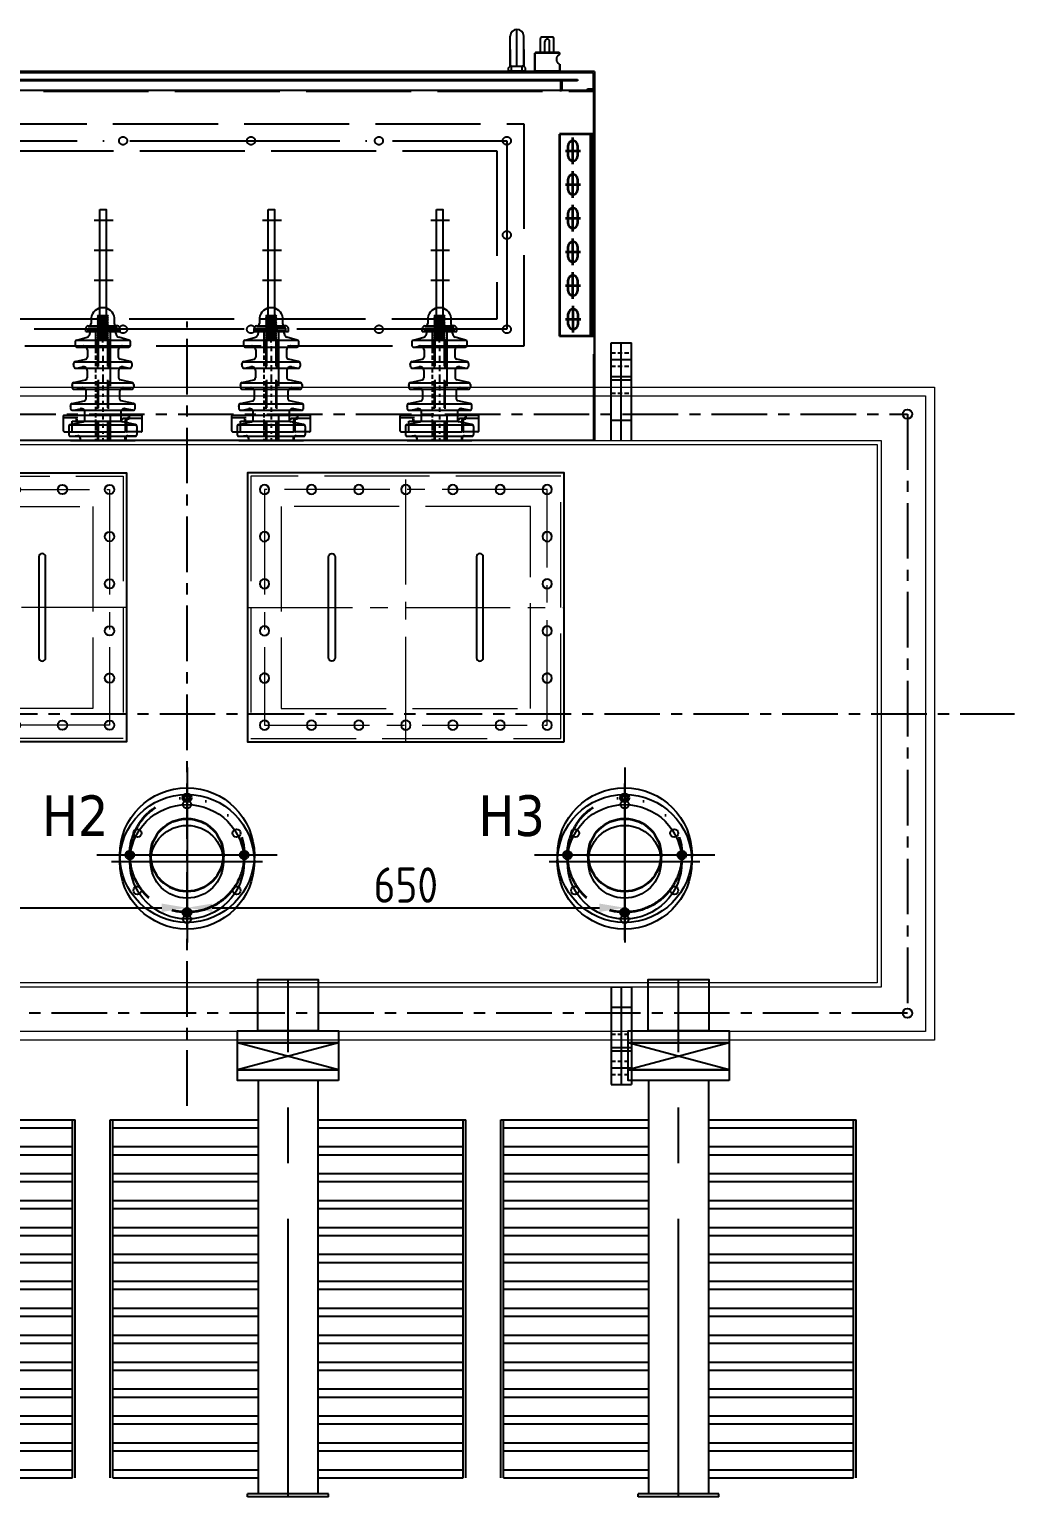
# Model space of a CAD drawing. Header units: millimetres. Extents: x 35720 to 50764, y -47170 to -36532.
# Drawn here: x 38459 to 39922, y -43415 to -41235 of the extents above; entities that cross this region are included whole.
import ezdxf

# ---------------------------------------------------------------- set-up
doc = ezdxf.new("R2010")
doc.units = ezdxf.units.MM
doc.header["$LTSCALE"] = 13
for name, pattern in [('ACAD_ISO02W100', [15, 12, -3]), ('ACAD_ISO04W100', [30, 24, -3, 0, -3]), ('ACAD_ISO15W100', [39, 12, -3, 12, -3, 0, -3, 0, -3, 0, -3]), ('CENTER', [50.8, 31.75, -6.35, 6.35, -6.35]), ('CENTER2', [1.125, 0.75, -0.125, 0.125, -0.125]), ('DASHED', [0.75, 0.5, -0.25]), ('EB_DASHDOT', [39, 30, -3, 3, -3]), ('HIDDEN', [9.525, 6.35, -3.175]), ('HIDDEN2', [4.7625, 3.175, -1.5875]), ('点画线', [18, 12, -2, 2, -2])]:
    doc.linetypes.add(name, pattern=pattern)
doc.layers.get('0').update_dxf_attribs({"color": 1, "linetype": 'CENTER'})
for name, color, linetype in [('01', 7, 'Continuous'), ('02___PRT_ALL_AXES', 7, 'Continuous'), ('03___PRT_ALL_CURVES', 7, 'Continuous'), ('1', 4, 'Continuous'), ('3中心线层', 1, 'CENTER'), ('cen', 1, 'CENTER'), ('DIM', 4, 'Continuous'), ('INTE_CENTER', 1, 'CENTER'), ('INTE_DASHED', 5, 'DASHED'), ('INTE_THICK', 7, 'Continuous'), ('粗实线', 4, 'Continuous')]:
    doc.layers.add(name, color=color, linetype=linetype)
for name, color, linetype, lineweight in [('CAXA1', 1, 'EB_DASHDOT', 25), ('DAS', 3, 'ACAD_ISO02W100', 18), ('INTE_DIM', 3, 'Continuous', 13), ('标注、文本', 3, 'Continuous', 25), ('粗实线层', 7, 'Continuous', 35), ('铁心', 3, 'Continuous', 0)]:
    doc.layers.add(name, color=color, linetype=linetype, lineweight=lineweight)
doc.layers.add('中心线层', color=1, linetype='点画线', lineweight=18, true_color=0xff0000)
doc.styles.get("Standard").update_dxf_attribs({"font": 'gbenor.shx', "bigfont": 'gbcbig.shx'})
doc.styles.add('Tahoma_txtstyle_30.40_0_0', font='tahoma.ttf')
doc.dimstyles.new('丁晓菲', dxfattribs={"dimscale": 15, "dimtxt": 3.5, "dimasz": 2.5, "dimexe": 1.5, "dimexo": 0, "dimgap": 0.5, "dimtad": 1, "dimtoh": 1, "dimtxsty": 'Standard', "dimcen": 2.5, "dimclrd": 3, "dimclre": 3, "dimclrt": 2, "dimadec": 0, "dimazin": 0, "dimtfac": 1, "dimtmove": 0, "dimatfit": 2, "dimfxl": 0, "dimarcsym": 0})

# ---------------------------------------------------------------- blocks, each defined once
blk = doc.blocks.new('30343043456320.')
at = {"color": 0}
for centre in [(55531.5, -34246.5), (57671.5, -34246.5), (55531.5, -35136.5), (57671.5, -35136.5)]:
    blk.add_circle(centre, 7, dxfattribs=at)
at = {"layer": '3中心线层', "ltscale": 0.2}
for p, q in [((56601.5, -34109.2), (56601.5, -35273.9)), ((57830.7, -34691.5), (55372.3, -34691.5))]:
    blk.add_line(p, q, dxfattribs=at)
blk.add_lwpolyline([(55531.5, -34246.5), (57671.5, -34246.5), (57671.5, -35136.5), (55531.5, -35136.5)], close=True, dxfattribs=at)
at = {"layer": 'INTE_DIM', "color": 7}
for points in [[(55491.5, -34206.5), (57711.5, -34206.5), (57711.5, -35176.5), (55491.5, -35176.5)], [(55570.5, -34285.5), (57632.5, -34285.5), (57632.5, -35097.5), (55570.5, -35097.5)], [(55576.5, -34291.5), (57626.5, -34291.5), (57626.5, -35091.5), (55576.5, -35091.5)]]:
    blk.add_lwpolyline(points, close=True, dxfattribs=at)
at = {"layer": 'INTE_DIM', "color": 3}
blk.add_lwpolyline([(55504.5, -34219.5), (57698.5, -34219.5), (57698.5, -35163.5), (55504.5, -35163.5)], close=True, dxfattribs=at)
blk = doc.blocks.new('201304341230.')
at = {"color": 3}
for p, q in [((53829.5, -34505.7), (53949.5, -34505.7)), ((53829.5, -34505.7), (53829.5, -34509.7)), ((53829.5, -34509.7), (53949.5, -34509.7)), ((53845, -34505.7), (53934, -34505.7)), ((53949.5, -34505.7), (53949.5, -34509.7)), ((53845, -34533.7), (53629.5, -34533.7)), ((54149.5, -34533.7), (53934, -34533.7)), ((53845, -34545.7), (53629.5, -34545.7)), ((54149.5, -34545.7), (53934, -34545.7)), ((53845, -34573.7), (53629.5, -34573.7)), ((53845, -34585.7), (53629.5, -34585.7)), ((54149.5, -34573.7), (53934, -34573.7)), ((54149.5, -34585.7), (53934, -34585.7)), ((53845, -34613.7), (53629.5, -34613.7)), ((53845, -34625.7), (53629.5, -34625.7)), ((54149.5, -34613.7), (53934, -34613.7)), ((54149.5, -34625.7), (53934, -34625.7)), ((53845, -34653.7), (53629.5, -34653.7)), ((54149.5, -34653.7), (53934, -34653.7)), ((53845, -34665.7), (53629.5, -34665.7)), ((54149.5, -34665.7), (53934, -34665.7)), ((53845, -34693.7), (53629.5, -34693.7)), ((54149.5, -34693.7), (53934, -34693.7)), ((53845, -34705.7), (53629.5, -34705.7)), ((54149.5, -34705.7), (53934, -34705.7)), ((53845, -34733.7), (53629.5, -34733.7)), ((54149.5, -34733.7), (53934, -34733.7)), ((53845, -34745.7), (53629.5, -34745.7)), ((54149.5, -34745.7), (53934, -34745.7)), ((53845, -34773.7), (53629.5, -34773.7)), ((54149.5, -34773.7), (53934, -34773.7)), ((53845, -34785.7), (53629.5, -34785.7)), ((54149.5, -34785.7), (53934, -34785.7)), ((53845, -34813.7), (53629.5, -34813.7)), ((53845, -34825.7), (53629.5, -34825.7)), ((54149.5, -34813.7), (53934, -34813.7)), ((54149.5, -34825.7), (53934, -34825.7)), ((53845, -34853.7), (53629.5, -34853.7)), ((53845, -34865.7), (53629.5, -34865.7)), ((54149.5, -34853.7), (53934, -34853.7)), ((54149.5, -34865.7), (53934, -34865.7)), ((53845, -34893.7), (53629.5, -34893.7)), ((54149.5, -34893.7), (53934, -34893.7)), ((53845, -34905.7), (53629.5, -34905.7)), ((54149.5, -34905.7), (53934, -34905.7)), ((53845, -34933.7), (53629.5, -34933.7)), ((54149.5, -34933.7), (53934, -34933.7)), ((53845, -34945.7), (53629.5, -34945.7)), ((54149.5, -34945.7), (53934, -34945.7)), ((53845, -34973.7), (53629.5, -34973.7)), ((54149.5, -34973.7), (53934, -34973.7)), ((53845, -34985.7), (53629.5, -34985.7)), ((54149.5, -34985.7), (53934, -34985.7)), ((53845, -35013.7), (53629.5, -35013.7)), ((54149.5, -35013.7), (53934, -35013.7)), ((53845, -35025.7), (53629.5, -35025.7)), ((54149.5, -35025.7), (53934, -35025.7)), ((53845, -35065.7), (53625.5, -35065.7)), ((53845, -35053.7), (53629.5, -35053.7)), ((54149.5, -35053.7), (53934, -35053.7)), ((54153.5, -35065.7), (53934, -35065.7)), ((53814.5, -35179.7), (53964.5, -35139.7)), ((53814.5, -35139.7), (53964.5, -35179.7)), ((53845, -35139.7), (53934, -35139.7))]:
    blk.add_line(p, q, dxfattribs=at)
at = {"color": 3, "linetype": 'ByBlock'}
for p, q in [((53845, -35123.7), (53845, -34509.7)), ((53934, -35123.7), (53934, -34509.7)), ((53625.5, -34533.6), (53625.5, -35065.7)), ((53629.5, -34533.6), (53629.5, -35065.7)), ((54149.5, -34533.6), (54149.5, -35065.7)), ((54153.5, -34533.6), (54153.5, -35065.7))]:
    blk.add_line(p, q, dxfattribs=at)
at = {"color": 3}
for points in [[(53814.5, -35123.7), (53964.5, -35123.7), (53964.5, -35139.7), (53814.5, -35139.7)], [(53814.5, -35139.7), (53964.5, -35139.7), (53964.5, -35179.7), (53814.5, -35179.7)]]:
    blk.add_lwpolyline(points, close=True, dxfattribs=at)
at = {"layer": '01', "color": 0, "ltscale": 38.869873}
blk.add_line((53934, -35065.7), (53934, -35053.7), dxfattribs=at)
at = {"layer": '1', "color": 3}
blk.add_lwpolyline([(53964.5, -35179.7), (53964.5, -35197.7), (53814.5, -35197.7), (53814.5, -35179.7)], close=True, dxfattribs=at)
blk.add_lwpolyline([(53934.5, -35197.7), (53934.5, -35273.7), (53844.5, -35273.7), (53844.5, -35197.7), (53934.5, -35197.7)], dxfattribs=at)
at = {"layer": 'cen', "color": 1}
blk.add_line((53889.5, -34505.7), (53889.5, -35273.7), dxfattribs=at)
blk = doc.blocks.new('A$Cf82786fd')
at = {"lineweight": 35}
for centre, radius in [((0, 85), 6), ((0, 85), 4), ((0, 0), 54), ((-85, 0), 6), ((-85, 0), 4), ((85, 0), 6), ((85, 0), 4), ((0, -85), 6), ((0, -85), 4)]:
    blk.add_circle(centre, radius, dxfattribs=at)
at = {"linetype": 'ACAD_ISO15W100', "lineweight": 35}
blk.add_circle((0, 0), 85, dxfattribs=at)
at = {"layer": 'CAXA1'}
for p, q in [((0, -129.9), (0, 129.9)), ((-134.1, 0), (134.1, 0))]:
    blk.add_line(p, q, dxfattribs=at)
at = {"layer": '粗实线', "ltscale": 38.869873}
blk.add_circle((0, 0), 100, dxfattribs=at)
blk = doc.blocks.new('0.12103520')
at = {"layer": '01', "color": 1, "ltscale": 38.869873}
for p, q in [((56403.8, -9482.3), (56403.8, -9249.2)), ((56291.9, -9365.8), (56515.7, -9365.8))]:
    blk.add_line(p, q, dxfattribs=at)
at = {"layer": '01', "color": 0, "ltscale": 38.869873}
for centre, radius in [((56403.8, -9365.8), 100), ((56403.8, -9280.8), 6), ((56330.2, -9323.3), 6), ((56403.8, -9365.8), 54), ((56477.4, -9323.3), 6), ((56330.2, -9408.3), 6), ((56477.4, -9408.3), 6), ((56403.8, -9450.8), 6)]:
    blk.add_circle(centre, radius, dxfattribs=at)
at = {"layer": '01', "color": 1, "ltscale": 38.869873}
blk.add_circle((56403.8, -9365.8), 85, dxfattribs=at)
blk = doc.blocks.new('033')
at = {"lineweight": -2}
h = blk.add_hatch(color=0, dxfattribs=at)
h.dxf.hatch_style = 1
h.paths.add_polyline_path([(58315.6, -35212.6), (58315.6, -35215.8), (58328.9, -35215.8), (58328.9, -35212.6)])
h.paths.add_polyline_path([(58345.9, -35212.6), (58345.9, -35215.8), (58359.2, -35215.8), (58359.2, -35212.6)])
at = {"color": 0, "lineweight": -2}
for p, q in [((58320, -35197.2), (58320, -35205.3)), ((58329.3, -35193.8), (58344.2, -35193.8)), ((58311.9, -35217.4), (58311.9, -35213)), ((58311.9, -35217.4), (58362.9, -35217.4)), ((58315.6, -35217.4), (58315.6, -35212.6)), ((58315.6, -35212.6), (58328.9, -35212.6)), ((58315.8, -35209.2), (58316.2, -35209.2)), ((58316.2, -35209.2), (58358.5, -35209.2)), ((58328.9, -35212.6), (58328.9, -35215.8)), ((58328.9, -35212.6), (58329.4, -35212.6)), ((58330.4, -35212.6), (58330.4, -35212.6)), ((58330.4, -35218), (58330.4, -35218)), ((58337.5, -35222.6), (58337.5, -35212.2)), ((58345.9, -35212.6), (58344.3, -35212.6)), ((58359.2, -35212.6), (58345.9, -35212.6)), ((58345.9, -35212.6), (58345.9, -35215.8)), ((58359.2, -35217.4), (58359.2, -35212.6)), ((58362.9, -35217.4), (58362.9, -35213)), ((58298.6, -35230.3), (58376.1, -35230.3)), ((58329.3, -35228.9), (58344.2, -35228.9)), ((58330.4, -35223.4), (58330.4, -35223.4)), ((58337.5, -35224.3), (58337.5, -35224)), ((58337.5, -35233.6), (58337.5, -35227.6)), ((58344.2, -35226.2), (58345.5, -35227.5))]:
    blk.add_line(p, q, dxfattribs=at)
at = {"color": 0, "linetype": 'HIDDEN2', "lineweight": -2}
for p, q in [((58329.3, -35228.9), (58329.3, -35379.1)), ((58330.7, -35227.5), (58330.7, -35379.1)), ((58344.2, -35227.5), (58344.2, -35379.1)), ((58345.5, -35228.9), (58345.5, -35379.1))]:
    blk.add_line(p, q, dxfattribs=at)
at = {"color": 0, "lineweight": -2}
blk.add_lwpolyline([(58332.8, -35036.1), (58342.3, -35036.1), (58342.3, -35200.6), (58332.8, -35200.6)], close=True, dxfattribs=at)
for points in [[(58324.5, -35052), (58352.5, -35052)], [(58324.5, -35096.5), (58352.5, -35096.5)], [(58324.5, -35141), (58352.5, -35141)], [(58330.7, -35195.1), (58329.3, -35193.8)], [(58329.3, -35196.5), (58345.5, -35195.1)], [(58329.3, -35196.5), (58330.7, -35195.1)], [(58330.7, -35197.8), (58329.3, -35196.5)], [(58329.3, -35199.2), (58345.5, -35197.8)], [(58329.3, -35199.2), (58330.7, -35197.8)], [(58344.2, -35193.8), (58330.7, -35195.1)], [(58344.2, -35196.5), (58330.7, -35197.8)], [(58345.5, -35195.1), (58344.2, -35193.8)], [(58344.2, -35196.5), (58345.5, -35195.1)], [(58345.5, -35197.8), (58344.2, -35196.5)], [(58344.2, -35199.2), (58345.5, -35197.8)], [(58311.9, -35217.4), (58362.9, -35217.4)], [(58313.9, -35226), (58315, -35225.5), (58316.1, -35224.8), (58316.8, -35223.9), (58317.5, -35222.9), (58317.9, -35221.8), (58318, -35220.6)], [(58359.2, -35215.8), (58315.6, -35215.8)], [(58319.5, -35215.8), (58318.9, -35215.8), (58318.4, -35216.2), (58318.1, -35216.7), (58318, -35217.3)], [(58318, -35217.3), (58318, -35220.6)], [(58319.5, -35215.8), (58337.4, -35215.8)], [(58326.7, -35215.8), (58326.7, -35249.8)], [(58330.7, -35200.5), (58329.3, -35199.2)], [(58329.3, -35201.9), (58330.7, -35200.5)], [(58329.3, -35201.9), (58345.5, -35200.5)], [(58330.7, -35203.2), (58329.3, -35201.9)], [(58329.3, -35204.6), (58330.7, -35203.2)], [(58329.3, -35204.6), (58345.5, -35203.2)], [(58330.7, -35205.9), (58329.3, -35204.6)], [(58329.3, -35207.3), (58330.7, -35205.9)], [(58329.3, -35207.3), (58345.5, -35205.9)], [(58330.7, -35208.6), (58329.3, -35207.3)], [(58329.3, -35210), (58345.5, -35208.6)], [(58329.3, -35210), (58330.7, -35208.6)], [(58330.7, -35211.3), (58329.3, -35210)], [(58329.3, -35212.7), (58345.5, -35211.3)], [(58329.3, -35212.7), (58330.7, -35211.3)], [(58330.7, -35214), (58329.3, -35212.7)], [(58329.3, -35215.4), (58345.5, -35214)], [(58329.3, -35215.4), (58330.7, -35214)], [(58330.7, -35216.7), (58329.3, -35215.4)], [(58329.3, -35218.1), (58345.5, -35216.7)], [(58329.3, -35218.1), (58330.7, -35216.7)], [(58329.3, -35218.1), (58345.5, -35216.7)], [(58329.3, -35218.1), (58330.7, -35216.7)], [(58330.7, -35219.4), (58329.3, -35218.1)], [(58329.3, -35220.8), (58345.5, -35219.4)], [(58329.3, -35220.8), (58330.7, -35219.4)], [(58336.8, -35215.8), (58330.6, -35215.8)], [(58344.2, -35199.2), (58330.7, -35200.5)], [(58344.2, -35201.9), (58330.7, -35203.2)], [(58344.2, -35204.6), (58330.7, -35205.9)], [(58344.2, -35207.3), (58330.7, -35208.6)], [(58344.2, -35210), (58330.7, -35211.3)], [(58344.2, -35212.7), (58330.7, -35214)], [(58344.2, -35215.4), (58330.7, -35216.7)], [(58344.2, -35218.1), (58330.7, -35219.4)], [(58355.3, -35215.8), (58337.4, -35215.8)], [(58345.5, -35200.5), (58344.2, -35199.2)], [(58344.2, -35201.9), (58345.5, -35200.5)], [(58345.5, -35203.2), (58344.2, -35201.9)], [(58344.2, -35204.6), (58345.5, -35203.2)], [(58345.5, -35205.9), (58344.2, -35204.6)], [(58344.2, -35207.3), (58345.5, -35205.9)], [(58345.5, -35208.6), (58344.2, -35207.3)], [(58344.2, -35210), (58345.5, -35208.6)], [(58345.5, -35211.3), (58344.2, -35210)], [(58344.2, -35212.7), (58345.5, -35211.3)], [(58345.5, -35214), (58344.2, -35212.7)], [(58344.2, -35215.4), (58345.5, -35214)], [(58345.5, -35216.7), (58344.2, -35215.4)], [(58345.5, -35216.7), (58344.2, -35215.4)], [(58344.2, -35218.1), (58345.5, -35216.7)], [(58344.2, -35218.1), (58345.5, -35216.7)], [(58345.5, -35219.4), (58344.2, -35218.1)], [(58344.2, -35220.8), (58345.5, -35219.4)], [(58354.7, -35215.8), (58353.1, -35215.8)], [(58356.8, -35220.6), (58356.8, -35217.3), (58356.7, -35216.7), (58356.4, -35216.2), (58355.9, -35215.8), (58355.3, -35215.8)], [(58356.8, -35220.6), (58357, -35221.8), (58357.4, -35222.9), (58358, -35223.9), (58358.8, -35224.8), (58359.8, -35225.5), (58360.9, -35226)], [(58298.6, -35230.3), (58297.8, -35230.8), (58297, -35231.4), (58296.5, -35232.4), (58296.3, -35233.4)], [(58296.3, -35233.4), (58296.3, -35237.5)], [(58296.3, -35237.5), (58296.5, -35238.5), (58297, -35239.4), (58297.7, -35240.1), (58298.6, -35240.5), (58299.6, -35240.6)], [(58298.6, -35230.3), (58313.9, -35226)], [(58299.6, -35240.6), (58375.6, -35240.6)], [(58299.6, -35240.6), (58300.2, -35240.6)], [(58300.2, -35240.6), (58307.7, -35239)], [(58312.9, -35240.6), (58312, -35239.9), (58311.1, -35239.4), (58310, -35239), (58308.8, -35238.9), (58307.7, -35239)], [(58314.4, -35244.5), (58314.2, -35243.1), (58313.8, -35241.8), (58312.9, -35240.6)], [(58330.7, -35222.1), (58329.3, -35220.8)], [(58329.3, -35223.5), (58345.5, -35222.1)], [(58329.3, -35223.5), (58330.7, -35222.1)], [(58329.3, -35223.5), (58345.5, -35222.1)], [(58329.3, -35223.5), (58330.7, -35222.1)], [(58330.7, -35224.8), (58329.3, -35223.5)], [(58329.3, -35226.2), (58345.5, -35224.8)], [(58329.3, -35226.2), (58330.7, -35224.8)], [(58330.7, -35227.5), (58329.3, -35226.2)], [(58329.3, -35228.9), (58345.5, -35227.5)], [(58329.3, -35228.9), (58330.7, -35227.5)], [(58344.2, -35220.8), (58330.7, -35222.1)], [(58344.2, -35223.5), (58330.7, -35224.8)], [(58344.2, -35226.2), (58330.7, -35227.5)], [(58337.4, -35236.1), (58337.5, -35236.1)], [(58337.4, -35239.3), (58337.4, -35246.8)], [(58345.5, -35222.1), (58344.2, -35220.8)], [(58344.2, -35223.5), (58345.5, -35222.1)], [(58344.2, -35223.5), (58345.5, -35222.1)], [(58345.5, -35224.8), (58344.2, -35223.5)], [(58344.2, -35226.2), (58345.5, -35224.8)], [(58344.2, -35228.9), (58345.5, -35227.5)], [(58367.2, -35239), (58365.9, -35238.9), (58364.7, -35239), (58363.6, -35239.4), (58362.4, -35240.2), (58361.6, -35241), (58360.9, -35242.1), (58360.5, -35243.2), (58360.4, -35244.5)], [(58376.1, -35230.3), (58360.9, -35226)], [(58367.2, -35239), (58374.6, -35240.6), (58375.6, -35240.6), (58376.5, -35240.4), (58377.2, -35239.9), (58377.9, -35239.3), (58378.3, -35238.4), (58378.4, -35237.5), (58378.4, -35233.4), (58378.3, -35232.4), (58377.8, -35231.4), (58377.1, -35230.8), (58376.1, -35230.3)], [(58296.6, -35261.8), (58295.6, -35262.2), (58294.8, -35262.9), (58294.3, -35263.7), (58294, -35264.9)], [(58295.4, -35262.2), (58379.3, -35262.2)], [(58296.6, -35261.8), (58311.9, -35258.4)], [(58311.9, -35258.4), (58312.9, -35258), (58313.7, -35257.3), (58314.2, -35256.5), (58314.4, -35255.4)], [(58314.4, -35244.5), (58314.4, -35255.4)], [(58326.7, -35253), (58326.7, -35259.3)], [(58326.7, -35262.5), (58326.7, -35268.9)], [(58337.4, -35253.4), (58337.4, -35261.5)], [(58360.4, -35244.5), (58360.4, -35255.4)], [(58360.4, -35255.4), (58360.6, -35256.5), (58361.1, -35257.3), (58361.9, -35258), (58362.9, -35258.4)], [(58378.2, -35261.8), (58362.9, -35258.4)], [(58380.7, -35264.9), (58380.6, -35263.7), (58380, -35262.9), (58379.2, -35262.2), (58378.2, -35261.8)], [(58294, -35264.9), (58294, -35268.7)], [(58294, -35266.2), (58294, -35265.6)], [(58294, -35268.7), (58294.2, -35269.8), (58294.7, -35270.6), (58295.4, -35271.3), (58296.3, -35271.7), (58297.3, -35271.9)], [(58297.3, -35271.9), (58297.9, -35271.8)], [(58297.3, -35271.9), (58377.8, -35271.9)], [(58297.9, -35271.8), (58301, -35271.2)], [(58301, -35271.2), (58307.3, -35269.8)], [(58312.9, -35271.9), (58312, -35271), (58310.9, -35270.3), (58309.8, -35269.9), (58308.5, -35269.8), (58307.3, -35269.8)], [(58314, -35275.3), (58313.9, -35274.1), (58313.5, -35272.9), (58312.9, -35271.9)], [(58314, -35275.3), (58314, -35286.2)], [(58326.7, -35272.1), (58326.7, -35278.4)], [(58326.7, -35281.6), (58326.7, -35287.9)], [(58337.4, -35267.2), (58337.4, -35276.2)], [(58337.4, -35281.3), (58337.4, -35293)], [(58367.5, -35269.8), (58366.3, -35269.8), (58365.1, -35269.9), (58363.9, -35270.3), (58362.8, -35271), (58362, -35271.9), (58361.3, -35272.9), (58360.9, -35274.1), (58360.8, -35275.3)], [(58360.8, -35275.3), (58360.8, -35286.2)], [(58367.5, -35269.8), (58376.9, -35271.8), (58377.8, -35271.9), (58378.8, -35271.7), (58379.5, -35271.2), (58380.2, -35270.6), (58380.6, -35269.7), (58380.7, -35268.7)], [(58380.7, -35264.9), (58380.7, -35268.7)], [(58380.7, -35267.4), (58380.7, -35268)], [(58294.2, -35293), (58293.2, -35293.4), (58292.4, -35294.1), (58291.8, -35295), (58291.7, -35296.1)], [(58291.7, -35296.1), (58291.7, -35300)], [(58291.7, -35297.4), (58291.7, -35296.8)], [(58291.7, -35300), (58291.8, -35301), (58292.3, -35301.9), (58293, -35302.5), (58293.9, -35303), (58294.8, -35303.2)], [(58293, -35293.5), (58381.8, -35293.5)], [(58294.2, -35293), (58311.5, -35289.3)], [(58294.8, -35303.2), (58295.5, -35303.1)], [(58294.8, -35303.2), (58380.3, -35303.2)], [(58295.5, -35303.1), (58299.1, -35302.4)], [(58299.1, -35302.4), (58305.8, -35301)], [(58311.5, -35303.2), (58310.6, -35302.2), (58309.6, -35301.4), (58308.4, -35301), (58307, -35300.8), (58305.8, -35301)], [(58311.5, -35289.3), (58312.5, -35288.9), (58313.4, -35288.2), (58313.8, -35287.3), (58314, -35286.2)], [(58312.5, -35317.3), (58312.5, -35306.4), (58312.4, -35305.2), (58312, -35304.2), (58311.5, -35303.2)], [(58326.7, -35291.1), (58326.7, -35297.5)], [(58326.7, -35300.6), (58326.7, -35307)], [(58337.4, -35297.8), (58337.4, -35305.1)], [(58360.8, -35286.2), (58360.9, -35287.3), (58361.5, -35288.2), (58362.3, -35288.9), (58363.3, -35289.3)], [(58369.1, -35301), (58367.8, -35300.8), (58366.6, -35301), (58365.5, -35301.4), (58364.4, -35302.1), (58363.6, -35302.9), (58362.8, -35304), (58362.4, -35305.2), (58362.3, -35306.4)], [(58362.3, -35306.4), (58362.3, -35317.3)], [(58380.7, -35293), (58363.3, -35289.3)], [(58379.3, -35303.1), (58369.1, -35301)], [(58379.3, -35303.1), (58380.3, -35303.2), (58381.1, -35302.9), (58382, -35302.5), (58382.6, -35301.7), (58383, -35301), (58383.2, -35300)], [(58383.2, -35296.1), (58382.9, -35295), (58382.5, -35294.1), (58381.6, -35293.4), (58380.7, -35293)], [(58383.2, -35296.1), (58383.2, -35300)], [(58383.2, -35297.4), (58383.2, -35296.8)], [(58291.7, -35324.2), (58290.8, -35324.6), (58289.9, -35325.3), (58289.4, -35326.3), (58289.2, -35327.3)], [(58289.2, -35327.3), (58289.2, -35331.3), (58289.4, -35332.2), (58289.8, -35333.1), (58290.6, -35333.8), (58291.4, -35334.3), (58292.5, -35334.4)], [(58289.2, -35328.7), (58289.2, -35328)], [(58290.6, -35324.8), (58384.2, -35324.8)], [(58291.7, -35324.2), (58310, -35320.4)], [(58310, -35320.4), (58311, -35320), (58311.8, -35319.2), (58312.3, -35318.3), (58312.5, -35317.3)], [(58326.7, -35310.1), (58326.7, -35316.6)], [(58326.7, -35319.7), (58326.7, -35326.1)], [(58326.7, -35329.2), (58326.7, -35335.6)], [(58337.4, -35310.1), (58337.4, -35314.2)], [(58337.4, -35317.3), (58337.5, -35317.3)], [(58337.4, -35320.5), (58337.4, -35324.5)], [(58362.3, -35317.3), (58362.5, -35318.3), (58363, -35319.2), (58363.9, -35320), (58364.8, -35320.4)], [(58383, -35324.2), (58364.8, -35320.4)], [(58381.8, -35334.4), (58382.6, -35334.4), (58383.6, -35334.2), (58384.4, -35333.7), (58385, -35333), (58385.4, -35332.2), (58385.6, -35331.3), (58385.6, -35327.3)], [(58385.6, -35327.3), (58385.4, -35326.3), (58384.8, -35325.3), (58384.1, -35324.6), (58383, -35324.2)], [(58385.6, -35328.7), (58385.6, -35328)], [(58279.7, -35341.9), (58279.6, -35341.9), (58279.4, -35342), (58279.3, -35342), (58279.1, -35342.1), (58279, -35342.3), (58278.9, -35342.4), (58278.9, -35342.6), (58278.9, -35342.8)], [(58278.9, -35364.7), (58278.9, -35342.8)], [(58279.7, -35345.8), (58279.6, -35345.8), (58279.4, -35345.9), (58279.3, -35346), (58279.1, -35346.1), (58279, -35346.2), (58278.9, -35346.4), (58278.9, -35346.5), (58278.9, -35346.7)], [(58279.7, -35341.9), (58395.1, -35341.9)], [(58298.2, -35345.8), (58279.7, -35345.8)], [(58289.4, -35355.5), (58308.4, -35351.5)], [(58291.9, -35350.6), (58365.2, -35350.6)], [(58291.9, -35365.5), (58291.9, -35350.6)], [(58292.5, -35334.4), (58382.6, -35334.4)], [(58292.5, -35334.4), (58293.1, -35334.4)], [(58293.1, -35334.4), (58297.1, -35333.5)], [(58297.1, -35333.5), (58304.1, -35332.1)], [(58298.2, -35343.2), (58298.2, -35341.9)], [(58298.2, -35345.8), (58298.2, -35344.1)], [(58298.2, -35348.5), (58298.2, -35346.7)], [(58298.2, -35350.6), (58298.2, -35349.3)], [(58299.5, -35343.2), (58299.5, -35341.9)], [(58299.5, -35345.8), (58299.5, -35344.1)], [(58299.5, -35348.5), (58299.5, -35346.7)], [(58299.5, -35350.6), (58299.5, -35349.3)], [(58310, -35334.4), (58309.1, -35333.4), (58308, -35332.6), (58306.8, -35332.1), (58305.4, -35331.9), (58304.1, -35332.1)], [(58308.4, -35351.5), (58309.3, -35351.1), (58310.1, -35350.4), (58310.7, -35349.4), (58310.8, -35348.4)], [(58310.8, -35348.4), (58310.8, -35337.5), (58310.7, -35336.4), (58310.4, -35335.4), (58310, -35334.4)], [(58326.7, -35338.8), (58326.7, -35345.1)], [(58326.7, -35348.3), (58326.7, -35354.6)], [(58337.4, -35330.5), (58337.4, -35336.7)], [(58337.4, -35341.9), (58337.4, -35348)], [(58337.4, -35351.2), (58337.5, -35351.2)], [(58370.8, -35332.1), (58369.5, -35331.9), (58368.2, -35332.1), (58367.1, -35332.5), (58366, -35333.2), (58365.1, -35334), (58364.5, -35335.1), (58364.1, -35336.3), (58363.9, -35337.5)], [(58363.9, -35337.5), (58363.9, -35348.4)], [(58363.9, -35348.4), (58364.2, -35349.4), (58364.7, -35350.4), (58365.5, -35351.1), (58366.5, -35351.5)], [(58365.2, -35350.6), (58365.4, -35350.6), (58365.6, -35350.6), (58365.7, -35350.5), (58365.9, -35350.4), (58366, -35350.3), (58366.1, -35350.1), (58366.1, -35349.9), (58366.1, -35349.8)], [(58367.9, -35346.7), (58367.5, -35346.7), (58367.2, -35346.8), (58366.9, -35347), (58366.6, -35347.2), (58366.4, -35347.5), (58366.3, -35347.8), (58366.2, -35348.1), (58366.1, -35348.5)], [(58385.5, -35355.5), (58366.5, -35351.5)], [(58395.1, -35346.7), (58367.9, -35346.7)], [(58381.8, -35334.4), (58370.8, -35332.1)], [(58372.7, -35346.7), (58372.3, -35346.7), (58372, -35346.8), (58371.7, -35347), (58371.5, -35347.2), (58371.2, -35347.5), (58371.1, -35347.8), (58371, -35348.1), (58370.9, -35348.5)], [(58370.9, -35365.5), (58370.9, -35348.5)], [(58374.1, -35346.7), (58373.8, -35346.7), (58373.5, -35346.8), (58373.2, -35347), (58372.9, -35347.2), (58372.7, -35347.5), (58372.5, -35347.8), (58372.4, -35348.1), (58372.4, -35348.5)], [(58372.4, -35348.5), (58372.4, -35365.5)], [(58375.3, -35343.2), (58375.3, -35341.9)], [(58375.3, -35345.8), (58375.3, -35344.1)], [(58375.3, -35348.5), (58375.3, -35346.7)], [(58377.1, -35343.9), (58377.1, -35341.9)], [(58377.1, -35346.7), (58377.1, -35344.7)], [(58396, -35342.8), (58396, -35342.6), (58395.9, -35342.4), (58395.8, -35342.3), (58395.7, -35342.1), (58395.6, -35342), (58395.4, -35342), (58395.3, -35341.9), (58395.1, -35341.9)], [(58395.1, -35346.7), (58395.3, -35346.7), (58395.4, -35346.6), (58395.6, -35346.6), (58395.7, -35346.4), (58395.8, -35346.3), (58395.9, -35346.2), (58396, -35346), (58396, -35345.8)], [(58396, -35347.6), (58396, -35347.4), (58395.9, -35347.2), (58395.8, -35347.1), (58395.7, -35347), (58395.6, -35346.9), (58395.4, -35346.8), (58395.3, -35346.7), (58395.1, -35346.7)], [(58396, -35345.8), (58396, -35342.8)], [(58396, -35364.7), (58396, -35347.6)], [(58278.9, -35364.7), (58278.9, -35365), (58279, -35365.4), (58279.2, -35365.6), (58279.4, -35365.9), (58279.6, -35366.1), (58279.9, -35366.3), (58280.3, -35366.4), (58280.6, -35366.4)], [(58280.6, -35366.4), (58370.1, -35366.4)], [(58289.4, -35355.5), (58288.3, -35355.9), (58287.5, -35356.6), (58287, -35357.6), (58286.8, -35358.6)], [(58286.8, -35358.6), (58286.8, -35370.5)], [(58286.8, -35365.2), (58286.8, -35365.8)], [(58286.8, -35370.5), (58287, -35371.3), (58287.4, -35372), (58287.9, -35372.7), (58288.7, -35373), (58289.6, -35373.1)], [(58288.2, -35356.1), (58386, -35356.1)], [(58289.4, -35373.1), (58385.2, -35373.1)], [(58289.6, -35373.1), (58293.3, -35372.8)], [(58296.5, -35372.5), (58300.2, -35372.2)], [(58303.5, -35375.3), (58303.3, -35374.3), (58302.8, -35373.4), (58302.1, -35372.8), (58301.2, -35372.4), (58300.2, -35372.2)], [(58303.5, -35375.3), (58303.4, -35374.5), (58303.1, -35373.7), (58302.5, -35373.1)], [(58326.7, -35357.8), (58326.7, -35364.2)], [(58326.7, -35367.4), (58326.7, -35373.7)], [(58337.4, -35354.4), (58337.4, -35360.5)], [(58337.4, -35366), (58337.4, -35369.5)], [(58337.4, -35372.8), (58337.5, -35372.8)], [(58370.1, -35366.4), (58370.2, -35366.4), (58370.4, -35366.4), (58370.6, -35366.3), (58370.7, -35366.2), (58370.8, -35366), (58370.9, -35365.9), (58370.9, -35365.7), (58370.9, -35365.5)], [(58374.6, -35372.2), (58373.6, -35372.4), (58372.7, -35372.8), (58371.9, -35373.4), (58371.5, -35374.3), (58371.3, -35375.3), (58371.3, -35379.1)], [(58372.4, -35365.5), (58372.4, -35365.7), (58372.5, -35365.9), (58372.5, -35366), (58372.6, -35366.2), (58372.8, -35366.3), (58372.9, -35366.4), (58373.1, -35366.4), (58373.3, -35366.4)], [(58394.2, -35366.4), (58373.3, -35366.4)], [(58385.2, -35373.1), (58374.6, -35372.2)], [(58385.2, -35373.1), (58386, -35373), (58386.8, -35372.7), (58387.5, -35372), (58387.9, -35371.3), (58388, -35370.5)], [(58388, -35358.6), (58387.8, -35357.6), (58387.3, -35356.6), (58386.4, -35355.9), (58385.5, -35355.5)], [(58388, -35358.6), (58388, -35370.5)], [(58388, -35364), (58388, -35363.3)], [(58394.2, -35366.4), (58394.6, -35366.4), (58394.9, -35366.3), (58395.2, -35366.1), (58395.5, -35365.9), (58395.7, -35365.6), (58395.8, -35365.4), (58395.9, -35365), (58396, -35364.7)], [(58289.4, -35379.1), (58385.2, -35379.1)], [(58303.5, -35375.1), (58303.5, -35376.4), (58303.5, -35375.3)], [(58303.5, -35376.4), (58303.6, -35377.8), (58304.1, -35379.2)], [(58326.7, -35376.9), (58326.7, -35379.1)], [(58337.4, -35375.9), (58337.4, -35379.1)]]:
    blk.add_lwpolyline(points, dxfattribs=at)
blk.add_lwpolyline([(58359.1, -35209.2), (58358.5, -35209.2, -0.414214), (58354.7, -35205.3), (58354.7, -35197.2)], format="xyb", dxfattribs=at)
at = {"color": 0, "linetype": 'HIDDEN', "lineweight": -2}
blk.add_lwpolyline([(58348.1, -35215.8), (58348.1, -35379.1)], dxfattribs=at)
at = {"color": 2, "lineweight": -2}
blk.add_lwpolyline([(58370.6, -35379.1), (58370.6, -35374.6), (58370.6, -35373)], dxfattribs=at)
at = {"color": 0, "lineweight": -2}
for centre, radius, start, end in [((58337.4, -35199.5), 17.5, 7.3322, 172.664), ((58315.8, -35213), 3.83, 90, 180), ((58316.2, -35205.3), 3.83, 270, 0), ((58359.1, -35213), 3.83, 0, 90)]:
    blk.add_arc(centre, radius, start, end, dxfattribs=at)
blk = doc.blocks.new('EY6TU67YU566T453')
at = {"color": 7, "linetype": 'Continuous'}
for p, q in [((-20480.9, -114117.8), (-20480.9, -114106.8)), ((-20480.2, -114117.8), (-20480.9, -114117.8)), ((-20443.9, -114133.8), (-20443.9, -114106.8)), ((-20429.9, -114106.8), (-20425.2, -114106.8)), ((-20429.9, -114106.8), (-20429.9, -114112.3)), ((-20429.9, -114106.8), (-20429.9, -114112.3)), ((-20429.9, -114112.3), (-20427.4, -114114.8)), ((-20429.9, -114112.3), (-20427.4, -114114.8)), ((-20425.2, -114106.8), (-20428, -114106.8)), ((-20425, -114114.8), (-20427.4, -114114.8)), ((-20427.4, -114139.3), (-20427.4, -114114.8)), ((-20427.4, -114114.8), (-20425.2, -114114.8)), ((-20427.4, -114114.8), (-20427.4, -114159.3)), ((-20407.4, -114114.8), (-20427.4, -114114.8)), ((-20425.2, -114106.8), (-20425.2, -114114.8)), ((-20407.4, -114114.8), (-20409.8, -114114.8)), ((-20407.4, -114114.8), (-20409.8, -114114.8)), ((-20406.7, -114106.8), (-20409.5, -114106.8)), ((-20409.5, -114106.8), (-20404.9, -114106.8)), ((-20409.5, -114106.8), (-20409.5, -114114.8)), ((-20409.5, -114114.8), (-20407.4, -114114.8)), ((-20404.9, -114112.3), (-20407.4, -114114.8)), ((-20404.9, -114112.3), (-20407.4, -114114.8)), ((-20407.4, -114139.3), (-20407.4, -114114.8)), ((-20407.4, -114114.8), (-20407.4, -114159.3)), ((-20404.9, -114106.8), (-20404.9, -114112.3)), ((-20404.9, -114106.8), (-20404.9, -114112.3)), ((-20480.2, -114131.8), (-20480.9, -114131.8)), ((-20479.9, -114134.8), (-20480.9, -114133.8)), ((-20480.9, -114133.8), (-20443.9, -114133.8)), ((-20472.4, -114134.8), (-20472.4, -114155.8)), ((-20465.9, -114134.8), (-20465.9, -114151.3)), ((-20458.9, -114134.8), (-20458.9, -114151.3)), ((-20452.4, -114134.8), (-20452.4, -114155.8)), ((-20444.9, -114134.8), (-20443.9, -114133.8)), ((-20470.4, -114157.8), (-20454.4, -114157.8))]:
    blk.add_line(p, q, dxfattribs=at)
at = {"color": 0}
blk.add_line((-20479.9, -114134.8), (-20444.9, -114134.8), dxfattribs=at)
at = {"color": 7, "linetype": 'Continuous'}
for centre, radius, start, end in [((-20470.4, -114155.8), 2, 180, 270), ((-20462.4, -114151.3), 3.5, 180, 0), ((-20454.4, -114155.8), 2, 270, 0), ((-20417.4, -114159.3), 10, 180, 0)]:
    blk.add_arc(centre, radius, start, end, dxfattribs=at)
at = {"color": 7, "linetype": 'Continuous', "start_tangent": (1, 0), "end_tangent": (-1, 0)}
blk.add_spline([(-20480.2, -114117.8), (-20479.8, -114117.9), (-20479.3, -114118.2), (-20478.8, -114118.8), (-20478.3, -114119.4), (-20477.8, -114120.2), (-20477.4, -114120.9), (-20477, -114121.8), (-20476.7, -114122.8), (-20476.5, -114123.8), (-20476.5, -114124.8), (-20476.5, -114125.9), (-20476.7, -114126.9), (-20477, -114127.8), (-20477.4, -114128.7), (-20477.8, -114129.4), (-20478.3, -114130.2), (-20478.8, -114130.8), (-20479.3, -114131.4), (-20479.8, -114131.7), (-20480.2, -114131.8)], degree=3, dxfattribs=at)
at = {"layer": '02___PRT_ALL_AXES', "color": 7, "linetype": 'Continuous'}
for p, q in [((-20480.9, -114106.8), (-20480.9, -114117.8)), ((-20443.9, -114106.8), (-20443.9, -114133.8)), ((-20480.9, -114131.8), (-20480.9, -114133.8))]:
    blk.add_line(p, q, dxfattribs=at)
at = {"layer": '03___PRT_ALL_CURVES', "color": 4, "linetype": 'Continuous'}
blk.add_line((-20417.4, -114114.8), (-20417.4, -114169.3), dxfattribs=at)
at = {"layer": '粗实线层'}
for p, q in [((-20480.9, -114106.8), (-20443.9, -114106.8)), ((-20429.9, -114106.8), (-20404.9, -114106.8))]:
    blk.add_line(p, q, dxfattribs=at)
blk = doc.blocks.new('023031230.')
for p, q in [((55869.8, -36412.4), (55869.8, -36412.4)), ((57079.8, -36412.4), (55949.8, -36412.4))]:
    blk.add_line(p, q)
at = {"color": 3, "linetype": 'ACAD_ISO02W100'}
for points in [[(55974.8, -36032.4), (56974.8, -36032.4), (56974.8, -36362.4), (55974.8, -36362.4)], [(56014.8, -36072.4), (56934.8, -36072.4), (56934.8, -36322.4), (56014.8, -36322.4)]]:
    blk.add_lwpolyline(points, close=True, dxfattribs=at)
at = {"color": 1, "linetype": 'ACAD_ISO04W100'}
blk.add_lwpolyline([(55999.8, -36057.4), (56949.8, -36057.4), (56949.8, -36337.4), (55999.8, -36337.4)], close=True, dxfattribs=at)
at = {"color": 3, "linetype": 'ACAD_ISO02W100'}
for centre in [(55999.8, -36057.4), (56189.8, -36057.4), (56379.8, -36057.4), (56569.8, -36057.4), (56759.8, -36057.4), (56949.8, -36057.4), (55999.8, -36197.4), (56949.8, -36197.4), (55999.8, -36337.4), (56189.8, -36337.4), (56379.8, -36337.4), (56569.8, -36337.4), (56759.8, -36337.4), (56949.8, -36337.4)]:
    blk.add_circle(centre, 6, dxfattribs=at)
blk.add_circle((57084.8, -36412.4), 5)
at = {"layer": '01', "ltscale": 45.628538}
for p, q in [((55869.8, -35892.4), (55869.8, -36412.4)), ((55869.8, -35892.4), (57079.8, -35892.4)), ((57079.8, -36412.4), (57079.8, -35892.4))]:
    blk.add_line(p, q, dxfattribs=at)
at = {"layer": '01'}
for p, q in [((57079.8, -36412.4), (55869.8, -36412.4)), ((55869.8, -36440.4), (55869.8, -36412.4)), ((55869.8, -36440.4), (55869.8, -36412.4)), ((55869.8, -36412.4), (55879.8, -36412.4)), ((55869.8, -36412.4), (55869.8, -36412.4)), ((55879.8, -36414.4), (55871.8, -36414.4)), ((55871.8, -36438.4), (55871.8, -36414.4)), ((55871.8, -36438.4), (55871.8, -36414.4)), ((55879.8, -36412.4), (55879.8, -36414.4)), ((55917.8, -36412.4), (55917.8, -36426.4)), ((55919.8, -36410.4), (55919.8, -36426.4)), ((57039.8, -36412.4), (57039.8, -36426.4)), ((57041.8, -36412.4), (57041.8, -36426.4)), ((57079.8, -36412.4), (57069.8, -36412.4)), ((57069.8, -36412.4), (57069.8, -36414.4)), ((57069.8, -36414.4), (57077.8, -36414.4)), ((57077.8, -36438.4), (57077.8, -36414.4)), ((57077.8, -36438.4), (57077.8, -36414.4)), ((57079.8, -36440.4), (57079.8, -36412.4)), ((57079.8, -36440.4), (57079.8, -36412.4)), ((55869.8, -36440.4), (57079.8, -36440.4)), ((55871.8, -36438.4), (57077.8, -36438.4)), ((55894.8, -36428.4), (55894.8, -36426.4)), ((55894.8, -36426.4), (55917.8, -36426.4)), ((55894.8, -36426.4), (57054.8, -36426.4)), ((57054.8, -36428.4), (55894.8, -36428.4)), ((57054.8, -36428.4), (57054.8, -36426.4))]:
    blk.add_line(p, q, dxfattribs=at)
at = {"layer": '01', "ltscale": 45.628538}
blk.add_lwpolyline([(55869.8, -36412.4), (55869.8, -35892.4), (57079.8, -35892.4), (57079.8, -36412.4)], close=True, dxfattribs=at)
at = {"layer": 'DAS'}
for p, q in [((55871.8, -36410.4), (55871.8, -35892.4)), ((57077.8, -36410.4), (57077.8, -35892.4)), ((57077.8, -36410.4), (55871.8, -36410.4)), ((57079.8, -36412.4), (57077.8, -36412.4))]:
    blk.add_line(p, q, dxfattribs=at)
at = {"layer": '粗实线层', "color": 6}
for p, q in [((55871.8, -36347.4), (55871.8, -36047.4)), ((55871.8, -36047.4), (55921.8, -36047.4)), ((55875.8, -36347.4), (55875.8, -36047.4)), ((55921.8, -36347.4), (55921.8, -36047.4)), ((57077.8, -36047.4), (57027.8, -36047.4)), ((57027.8, -36347.4), (57027.8, -36047.4)), ((57073.8, -36347.4), (57073.8, -36047.4)), ((57077.8, -36347.4), (57077.8, -36047.4)), ((55894.5, -36080.4), (55894.5, -36064.4)), ((55908.5, -36064.4), (55908.5, -36080.4)), ((57041.1, -36064.4), (57041.1, -36080.4)), ((57055.1, -36080.4), (57055.1, -36064.4)), ((55894.8, -36130.4), (55894.8, -36114.4)), ((55908.8, -36114.4), (55908.8, -36130.4)), ((57040.8, -36114.4), (57040.8, -36130.4)), ((57054.8, -36130.4), (57054.8, -36114.4)), ((55894.8, -36180.4), (55894.8, -36164.4)), ((55908.8, -36164.4), (55908.8, -36180.4)), ((57040.8, -36164.4), (57040.8, -36180.4)), ((57054.8, -36180.4), (57054.8, -36164.4)), ((55894.8, -36230.4), (55894.8, -36214.4)), ((55908.8, -36214.4), (55908.8, -36230.4)), ((57040.8, -36214.4), (57040.8, -36230.4)), ((57054.8, -36230.4), (57054.8, -36214.4)), ((55894.8, -36280.4), (55894.8, -36264.4)), ((55908.8, -36264.4), (55908.8, -36280.4)), ((57040.8, -36264.4), (57040.8, -36280.4)), ((57054.8, -36280.4), (57054.8, -36264.4)), ((55894.8, -36330.4), (55894.8, -36314.4)), ((55908.8, -36314.4), (55908.8, -36330.4)), ((57040.8, -36314.4), (57040.8, -36330.4)), ((57054.8, -36330.4), (57054.8, -36314.4)), ((55871.8, -36347.4), (55921.8, -36347.4)), ((57077.8, -36347.4), (57027.8, -36347.4))]:
    blk.add_line(p, q, dxfattribs=at)
at = {"layer": '粗实线层', "color": 6, "linetype": 'CENTER', "ltscale": 2}
for p, q in [((55901.5, -36052.6), (55901.5, -36092.2)), ((57048.1, -36052.6), (57048.1, -36092.2)), ((55912.6, -36072.4), (55889.9, -36072.4)), ((57037, -36072.4), (57059.7, -36072.4)), ((55901.8, -36102.6), (55901.8, -36142.2)), ((57047.8, -36102.6), (57047.8, -36142.2)), ((55912.9, -36122.4), (55890.2, -36122.4)), ((57036.7, -36122.4), (57059.4, -36122.4)), ((55901.8, -36152.6), (55901.8, -36192.2)), ((57047.8, -36152.6), (57047.8, -36192.2)), ((55912.9, -36172.4), (55890.2, -36172.4)), ((57036.7, -36172.4), (57059.4, -36172.4)), ((55912.9, -36222.4), (55890.2, -36222.4)), ((55901.8, -36202.6), (55901.8, -36242.2)), ((57036.7, -36222.4), (57059.4, -36222.4)), ((57047.8, -36202.6), (57047.8, -36242.2)), ((55901.8, -36252.6), (55901.8, -36292.2)), ((57047.8, -36252.6), (57047.8, -36292.2)), ((55912.9, -36272.4), (55890.2, -36272.4)), ((57036.7, -36272.4), (57059.4, -36272.4)), ((55901.8, -36302.6), (55901.8, -36342.2)), ((57047.8, -36302.6), (57047.8, -36342.2)), ((55912.9, -36322.4), (55890.2, -36322.4)), ((57036.7, -36322.4), (57059.4, -36322.4))]:
    blk.add_line(p, q, dxfattribs=at)
at = {"layer": '粗实线层', "color": 6}
for centre, start, end in [((55901.5, -36064.4), 0, 180), ((57048.1, -36064.4), 0, 180), ((55901.5, -36080.4), 180, 0), ((57048.1, -36080.4), 180, 0), ((55901.8, -36114.4), 0, 180), ((57047.8, -36114.4), 0, 180), ((55901.8, -36130.4), 180, 0), ((57047.8, -36130.4), 180, 0), ((55901.8, -36164.4), 0, 180), ((57047.8, -36164.4), 0, 180), ((55901.8, -36180.4), 180, 0), ((57047.8, -36180.4), 180, 0), ((55901.8, -36214.4), 0, 180), ((57047.8, -36214.4), 0, 180), ((55901.8, -36230.4), 180, 0), ((57047.8, -36230.4), 180, 0), ((55901.8, -36264.4), 0, 180), ((57047.8, -36264.4), 0, 180), ((55901.8, -36280.4), 180, 0), ((57047.8, -36280.4), 180, 0), ((55901.8, -36314.4), 0, 180), ((57047.8, -36314.4), 0, 180), ((55901.8, -36330.4), 180, 0), ((57047.8, -36330.4), 180, 0)]:
    blk.add_arc(centre, 7, start, end, dxfattribs=at)
at = {"color": 0}
blk.add_blockref('EY6TU67YU566T453', (76402.2, 77666.4), dxfattribs=at)
blk = doc.blocks.new('0130435465230')
at = {"layer": '01', "ltscale": 45.628538}
blk.add_lwpolyline([(89439.22, -30754.65), (89039.22, -30754.65), (89039.22, -30284.65), (89439.22, -30284.65)], close=True, dxfattribs=at)
at = {"layer": '01', "color": 0, "ltscale": 38.869873}
for centre in [(89064.22, -30309.65), (89134.22, -30309.65), (89204.22, -30309.65), (89274.22, -30309.65), (89344.22, -30309.65), (89414.22, -30309.65), (89064.22, -30379.65), (89414.22, -30379.65), (89064.22, -30449.65), (89414.22, -30449.65), (89064.22, -30519.65), (89414.22, -30519.65), (89064.22, -30589.65), (89414.22, -30589.65), (89064.22, -30659.65), (89414.22, -30659.65), (89064.22, -30729.65), (89134.22, -30729.65), (89204.22, -30729.65), (89274.22, -30729.65), (89344.22, -30729.65), (89414.22, -30729.65)]:
    blk.add_circle(centre, 7, dxfattribs=at)
at = {"layer": 'DAS'}
for points in [[(89434.22, -30749.65), (89044.22, -30749.65), (89044.22, -30289.65), (89434.22, -30289.65)], [(89389.22, -30704.65), (89089.22, -30704.65), (89089.22, -30334.65), (89389.22, -30334.65)]]:
    blk.add_lwpolyline(points, close=True, dxfattribs=at)
at = {"layer": 'DIM', "color": 0}
for points in [[(89314.22, -30404.65), (89164.22, -30404.65, 1), (89164.22, -30414.65), (89314.22, -30414.65, 1)], [(89314.22, -30634.65), (89164.22, -30634.65, -1), (89164.22, -30624.65), (89314.22, -30624.65, -1)]]:
    blk.add_lwpolyline(points, format="xyb", close=True, dxfattribs=at)
at = {"layer": '中心线层'}
for p, q in [((89239.22, -30284.65), (89239.22, -30754.65)), ((89439.22, -30519.65), (89039.22, -30519.65))]:
    blk.add_line(p, q, dxfattribs=at)
blk.add_lwpolyline([(89414.22, -30729.65), (89064.22, -30729.65), (89064.22, -30309.65), (89414.22, -30309.65)], close=True, dxfattribs=at)
blk = doc.blocks.new('9050-mm4')
for p, q in [((0, 15), (145, 15)), ((95, 15), (95, -15)), ((145, 15), (145, -15)), ((0, -15), (145, -15))]:
    blk.add_line(p, q)
at = {"color": 7, "lineweight": 15}
blk.add_lwpolyline([(0, 15), (0, -15)], dxfattribs=at)
at = {"layer": 'INTE_CENTER'}
for p, q in [((0, 0), (145, 0)), ((90, 15), (90, -15)), ((120, 15), (120, -15))]:
    blk.add_line(p, q, dxfattribs=at)
at = {"layer": 'INTE_DASHED'}
for p, q in [((70, 15), (70, -15)), ((110, 15), (110, -15)), ((130, 15), (130, -15))]:
    blk.add_line(p, q, dxfattribs=at)
at = {"layer": 'INTE_THICK', "ltscale": 20}
blk.add_line((30, 15), (30, -15), dxfattribs=at)
blk = doc.blocks.new('*D167')
at = {"layer": 'Defpoints', "color": 0, "ltscale": 38.869873, "transparency": 16777216}
for p in [(38042.9, -42514.2), (38692.9, -42514.2), (38692.9, -42539.9)]:
    blk.add_point(p, dxfattribs=at)
at = {"layer": 'DIM', "color": 3, "lineweight": -2, "ltscale": 38.869873, "transparency": 16777216}
for p, q in [((38042.9, -42514.2), (38042.9, -42562.4)), ((38692.9, -42514.2), (38692.9, -42562.4)), ((38080.4, -42539.9), (38655.4, -42539.9))]:
    blk.add_line(p, q, dxfattribs=at)
at = {"layer": 'DIM', "color": 3, "ltscale": 38.869873, "transparency": 16777216}
for points in [[(38080.4, -42533.6), (38080.4, -42546.1), (38042.9, -42539.9)], [(38655.4, -42533.6), (38655.4, -42546.1), (38692.9, -42539.9)]]:
    blk.add_solid(points, dxfattribs=at)
at = {"layer": 'DIM', "color": 2, "ltscale": 38.869873, "transparency": 16777216, "insert": (38367.9, -42506.1), "char_height": 52.5, "attachment_point": 5, "bg_fill": 3, "box_fill_scale": 1.1, "bg_fill_color": 256, "bg_fill_true_color": 13158600, "bg_fill_transparency": 0}
blk.add_mtext('650', dxfattribs=at)
blk = doc.blocks.new('*D168')
at = {"layer": 'Defpoints', "color": 0, "ltscale": 38.869873, "transparency": 16777216}
for p in [(38692.9, -42514.2), (39342.9, -42503.9), (39342.9, -42539.9)]:
    blk.add_point(p, dxfattribs=at)
at = {"layer": 'DIM', "color": 3, "lineweight": -2, "ltscale": 38.869873, "transparency": 16777216}
for p, q in [((38692.9, -42514.2), (38692.9, -42562.4)), ((39342.9, -42503.9), (39342.9, -42562.4)), ((38730.4, -42539.9), (39305.4, -42539.9))]:
    blk.add_line(p, q, dxfattribs=at)
at = {"layer": 'DIM', "color": 3, "ltscale": 38.869873, "transparency": 16777216}
for points in [[(38730.4, -42533.6), (38730.4, -42546.1), (38692.9, -42539.9)], [(39305.4, -42533.6), (39305.4, -42546.1), (39342.9, -42539.9)]]:
    blk.add_solid(points, dxfattribs=at)
at = {"layer": 'DIM', "color": 2, "ltscale": 38.869873, "transparency": 16777216, "insert": (39017.9, -42506.1), "char_height": 52.5, "attachment_point": 5, "bg_fill": 3, "box_fill_scale": 1.1, "bg_fill_color": 256, "bg_fill_true_color": 13158600, "bg_fill_transparency": 0}
blk.add_mtext('650', dxfattribs=at)

msp = doc.modelspace()

# ---------------------------------------------------------------- block references
at = {"color": 3, "rotation": 270}
msp.add_blockref('0130435465230', (68887.58, 47145.6), dxfattribs=at)
at = {"color": 3, "xscale": -1, "rotation": 90.00000000001296}
msp.add_blockref('0130435465230', (8498.28, 47145.6), dxfattribs=at)
at = {"layer": '01', "color": 0, "rotation": 180}
for p in [(95096.704, -51837.319), (95746.704, -51837.319)]:
    msp.add_blockref('0.12103520', p, dxfattribs=at)
at = {"layer": 'DIM', "color": 2, "rotation": 180}
for name, p in [('023031230.', (95167.746, -77737.997)), ('30343043456320.', (95294.403, -76943.068)), ('201304341230.', (92152.419, -77920.313)), ('201304341230.', (92732.419, -77920.313)), ('201304341230.', (93312.419, -77920.313))]:
    msp.add_blockref(name, p, dxfattribs=at)
at = {"layer": 'DIM', "color": 0}
for p in [(-19769.496, -6466.487), (-19519.496, -6466.487), (-19269.496, -6466.487)]:
    msp.add_blockref('033', p, dxfattribs=at)
at = {"layer": 'INTE_THICK', "rotation": 90.00000000000001}
msp.add_blockref('9050-mm4', (39337.93, -41845.566), dxfattribs=at)
at = {"layer": 'INTE_THICK', "xscale": -1, "rotation": 90}
msp.add_blockref('9050-mm4', (39337.93, -42657.566), dxfattribs=at)
at = {"layer": '标注、文本', "color": 0, "linetype": 'CENTER2', "ltscale": 38.869873, "rotation": 180}
for p in [(38692.93, -42461.566), (39342.93, -42461.566)]:
    msp.add_blockref('A$Cf82786fd', p, dxfattribs=at)

# ---------------------------------------------------------------- texts
at = {"layer": '铁心', "style": 'Tahoma_txtstyle_30.40_0_0'}
for s, p in [('H2', (38477.306, -42433.351)), ('H3', (39125.671, -42433.164))]:
    msp.add_text(s, height=60.4188, dxfattribs=at).set_placement(p)

# ---------------------------------------------------------------- next in the draw order: dimensions: what is measured, and where the dimension line sits
at = {"layer": 'DIM', "color": 2, "ltscale": 38.869873}
dim = msp.add_linear_dim(base=(38692.93, -42539.899), p1=(38042.93, -42514.216), p2=(38692.93, -42514.216), dimstyle='丁晓菲', override={"dimtfill": 1, "dimarcsym": 1}, dxfattribs=at)
dim.commit()
dim.dimension.update_dxf_attribs({"geometry": '*D167', "text_midpoint": (38367.93, -42506.149)})

# ---------------------------------------------------------------- next in the draw order: dimensions: what is measured, and where the dimension line sits
dim = msp.add_linear_dim(base=(39342.93, -42539.899), p1=(38692.93, -42514.216), p2=(39342.93, -42503.925), dimstyle='丁晓菲', override={"dimtfill": 1, "dimarcsym": 1}, dxfattribs=at)
dim.commit()
dim.dimension.update_dxf_attribs({"geometry": '*D168', "text_midpoint": (39017.93, -42506.149)})

doc.saveas('drawing.dxf')
